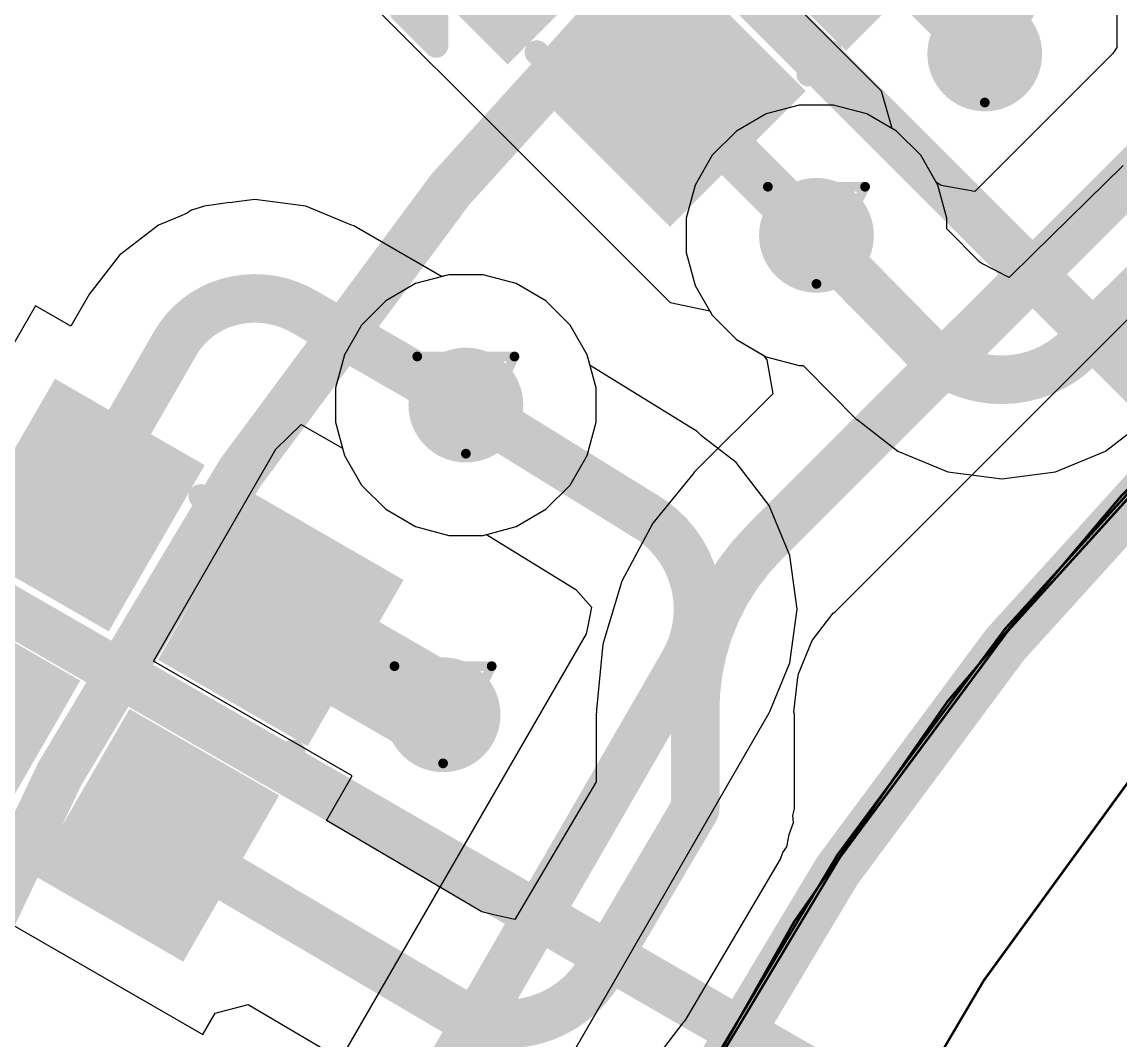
# Model space of a CAD drawing. Header units: inches. Extents: x -18 to 217, y -14 to 159.
# Drawn here: x 19.08 to 24.82, y 26.92 to 32.24 of the extents above; entities that cross this region are included whole.
import ezdxf

# ---------------------------------------------------------------- set-up
doc = ezdxf.new("R2010")
doc.units = ezdxf.units.IN
for name, color, linetype in [('Bottom Layer', 5, 'Continuous'), ('Dimension', 6, 'Continuous'), ('Drill Drawing', 1, 'Continuous'), ('Fabrication', 76, 'Continuous'), ('Mechanical 4', 56, 'Continuous'), ('Top Layer', 1, 'Continuous'), ('Top Overlay', 2, 'Continuous'), ('Top Paste', 8, 'Continuous'), ('Top Solder', 216, 'Continuous'), ('Via Holes', 16, 'Continuous')]:
    doc.layers.add(name, color=color, linetype=linetype)

# ---------------------------------------------------------------- blocks, each defined once
blk = doc.blocks.new('SK6812_EC20_1')
at = {"layer": 'Top Layer'}
for points in [[(-1.05, 0.95), (-0.25, 0.95), (-0.25, 0.25), (-1.05, 0.25)], [(0.25, 0.95), (1.05, 0.95), (1.05, 0.25), (0.25, 0.25)], [(-1.05, -0.25), (-0.25, -0.25), (-0.25, -0.95), (-1.05, -0.95)], [(0.25, -0.25), (1.05, -0.25), (1.05, -0.95), (0.25, -0.95)]]:
    blk.add_hatch(color=1, dxfattribs=at).paths.add_polyline_path(points)
at = {"layer": 'Top Paste'}
for points in [[(-1.05, 0.95), (-0.25, 0.95), (-0.25, 0.25), (-1.05, 0.25)], [(0.25, 0.95), (1.05, 0.95), (1.05, 0.25), (0.25, 0.25)], [(-1.05, -0.25), (-0.25, -0.25), (-0.25, -0.95), (-1.05, -0.95)], [(0.25, -0.25), (1.05, -0.25), (1.05, -0.95), (0.25, -0.95)]]:
    blk.add_hatch(color=8, dxfattribs=at).paths.add_polyline_path(points)
at = {"layer": 'Top Solder'}
for points in [[(-1.1516, 1.0516), (-0.1484, 1.0516), (-0.1484, 0.1484), (-1.1516, 0.1484)], [(0.1484, 1.0516), (1.1516, 1.0516), (1.1516, 0.1484), (0.1484, 0.1484)], [(-1.1516, -0.1484), (-0.1484, -0.1484), (-0.1484, -1.0516), (-1.1516, -1.0516)], [(0.1484, -0.1484), (1.1516, -0.1484), (1.1516, -1.0516), (0.1484, -1.0516)]]:
    blk.add_hatch(color=216, dxfattribs=at).paths.add_polyline_path(points)
at = {"layer": 'Top Overlay', "const_width": 0.127}
for points in [[(0.0762, 1), (-0.0856, 1)], [(-1, -0.0856), (-1, 0.0762)], [(1, -0.0856), (1, 0.0762)], [(1.2192, -0.6096), (1.3462, -0.4826)], [(1.3462, -0.7366), (1.3462, -0.4826)], [(1.3462, -0.7366), (1.2192, -0.6096)], [(0.0762, -1), (-0.0856, -1)]]:
    blk.add_lwpolyline(points, dxfattribs=at)
at = {"layer": 'Top Overlay', "const_width": 0.0635}
for points in [[(-0.1174, 1, 1), (-0.0539, 1, 1)], [(0.0445, 1, 1), (0.108, 1, 1)], [(-1.0317, 0.0762, 1), (-0.9682, 0.0762, 1)], [(0.9682, 0.0762, 1), (1.0317, 0.0762, 1)], [(-1.0317, -0.0856, 1), (-0.9682, -0.0856, 1)], [(0.9682, -0.0856, 1), (1.0317, -0.0856, 1)], [(1.3144, -0.4826, 1), (1.378, -0.4826, 1)], [(1.3144, -0.4826, 1), (1.378, -0.4826, 1)], [(1.1874, -0.6096, 1), (1.251, -0.6096, 1)], [(1.1874, -0.6096, 1), (1.251, -0.6096, 1)], [(1.3144, -0.7366, 1), (1.3779, -0.7366, 1)], [(1.3144, -0.7366, 1), (1.3779, -0.7366, 1)], [(-0.1174, -1, 1), (-0.0539, -1, 1)], [(0.0445, -1, 1), (0.108, -1, 1)]]:
    blk.add_lwpolyline(points, format="xyb", close=True, dxfattribs=at)
blk = doc.blocks.new('SK6812_EC20_7')
at = {"layer": 'Top Layer'}
for points in [[(-1.05, 0.95), (-0.25, 0.95), (-0.25, 0.25), (-1.05, 0.25)], [(0.25, 0.95), (1.05, 0.95), (1.05, 0.25), (0.25, 0.25)], [(-1.05, -0.25), (-0.25, -0.25), (-0.25, -0.95), (-1.05, -0.95)], [(0.25, -0.25), (1.05, -0.25), (1.05, -0.95), (0.25, -0.95)]]:
    blk.add_hatch(color=1, dxfattribs=at).paths.add_polyline_path(points)
at = {"layer": 'Top Paste'}
for points in [[(-1.05, 0.95), (-0.25, 0.95), (-0.25, 0.25), (-1.05, 0.25)], [(0.25, 0.95), (1.05, 0.95), (1.05, 0.25), (0.25, 0.25)], [(-1.05, -0.25), (-0.25, -0.25), (-0.25, -0.95), (-1.05, -0.95)], [(0.25, -0.25), (1.05, -0.25), (1.05, -0.95), (0.25, -0.95)]]:
    blk.add_hatch(color=8, dxfattribs=at).paths.add_polyline_path(points)
at = {"layer": 'Top Solder'}
for points in [[(-1.1516, 1.0516), (-0.1484, 1.0516), (-0.1484, 0.1484), (-1.1516, 0.1484)], [(0.1484, 1.0516), (1.1516, 1.0516), (1.1516, 0.1484), (0.1484, 0.1484)], [(-1.1516, -0.1484), (-0.1484, -0.1484), (-0.1484, -1.0516), (-1.1516, -1.0516)], [(0.1484, -0.1484), (1.1516, -0.1484), (1.1516, -1.0516), (0.1484, -1.0516)]]:
    blk.add_hatch(color=216, dxfattribs=at).paths.add_polyline_path(points)
at = {"layer": 'Top Overlay', "const_width": 0.127}
for points in [[(0.0762, 1), (-0.0856, 1)], [(-1, -0.0856), (-1, 0.0762)], [(1, -0.0856), (1, 0.0762)], [(1.3462, -0.4826), (1.2192, -0.6096)], [(1.3462, -0.7366), (1.3462, -0.4826)], [(1.3462, -0.7366), (1.2192, -0.6096)], [(0.0762, -1), (-0.0856, -1)]]:
    blk.add_lwpolyline(points, dxfattribs=at)
at = {"layer": 'Top Overlay', "const_width": 0.0635}
for points in [[(-0.1174, 1, 1), (-0.0539, 1, 1)], [(0.0445, 1, 1), (0.108, 1, 1)], [(-1.0317, 0.0762, 1), (-0.9682, 0.0762, 1)], [(0.9682, 0.0762, 1), (1.0317, 0.0762, 1)], [(-1.0317, -0.0856, 1), (-0.9682, -0.0856, 1)], [(0.9682, -0.0856, 1), (1.0317, -0.0856, 1)], [(1.3144, -0.4826, 1), (1.378, -0.4826, 1)], [(1.3144, -0.4826, 1), (1.378, -0.4826, 1)], [(1.1874, -0.6096, 1), (1.251, -0.6096, 1)], [(1.1874, -0.6096, 1), (1.251, -0.6096, 1)], [(1.3145, -0.7366, 1), (1.378, -0.7366, 1)], [(1.3145, -0.7366, 1), (1.378, -0.7366, 1)], [(-0.1174, -1, 1), (-0.0539, -1, 1)], [(0.0445, -1, 1), (0.108, -1, 1)]]:
    blk.add_lwpolyline(points, format="xyb", close=True, dxfattribs=at)

msp = doc.modelspace()

# ---------------------------------------------------------------- hatches: boundary and pattern name
at = {"layer": 'Bottom Layer'}
h = msp.add_hatch(color=5, dxfattribs=at)
edge = h.paths.add_edge_path()
edge.add_arc((24.1095, 32.0707), 0.3, 0, 360)
h = msp.add_hatch(color=5, dxfattribs=at)
edge = h.paths.add_edge_path()
edge.add_arc((23.23, 31.1227), 0.3, 0, 360)
h = msp.add_hatch(color=5, dxfattribs=at)
edge = h.paths.add_edge_path()
edge.add_arc((21.3979, 30.2356), 0.3, 0, 360)
h = msp.add_hatch(color=5, dxfattribs=at)
edge = h.paths.add_edge_path()
edge.add_arc((21.2789, 28.617), 0.3, 0, 360)
at = {"layer": 'Top Layer'}
h = msp.add_hatch(color=1, dxfattribs=at)
edge = h.paths.add_edge_path()
edge.add_arc((24.1095, 32.0707), 0.3, 0, 360)
h = msp.add_hatch(color=1, dxfattribs=at)
edge = h.paths.add_edge_path()
edge.add_arc((23.23, 31.1227), 0.3, 0, 360)
h = msp.add_hatch(color=1, dxfattribs=at)
edge = h.paths.add_edge_path()
edge.add_arc((21.3979, 30.2356), 0.3, 0, 360)
h = msp.add_hatch(color=1, dxfattribs=at)
edge = h.paths.add_edge_path()
edge.add_arc((21.2789, 28.617), 0.3, 0, 360)
at = {"layer": 'Via Holes'}
h = msp.add_hatch(color=7, dxfattribs=at)
edge = h.paths.add_edge_path()
edge.add_arc((24.1095, 32.0707), 0.15, 0, 360)
h = msp.add_hatch(color=7, dxfattribs=at)
edge = h.paths.add_edge_path()
edge.add_arc((23.23, 31.1227), 0.15, 0, 360)
h = msp.add_hatch(color=7, dxfattribs=at)
edge = h.paths.add_edge_path()
edge.add_arc((21.3979, 30.2356), 0.15, 0, 360)
h = msp.add_hatch(color=7, dxfattribs=at)
edge = h.paths.add_edge_path()
edge.add_arc((21.2789, 28.617), 0.15, 0, 360)

# ---------------------------------------------------------------- linework, layer by layer
at = {"layer": 'Bottom Layer'}
for p, q in [((23.1404, 31.8037), (22.9672, 31.7573)), ((23.3197, 31.8037), (23.1404, 31.8037)), ((23.4929, 31.7573), (23.3197, 31.8037)), ((22.9672, 31.7573), (22.8119, 31.6677)), ((23.6482, 31.6677), (23.4929, 31.7573)), ((22.8119, 31.6677), (22.6851, 31.5409)), ((23.775, 31.5409), (23.6482, 31.6677)), ((22.6851, 31.5409), (22.5955, 31.3856)), ((23.8646, 31.3856), (23.775, 31.5409)), ((24.8325, 31.4882), (24.36, 31.0244)), ((22.5955, 31.3856), (22.549, 31.2124)), ((23.911, 31.2124), (23.8646, 31.3856)), ((22.549, 31.2124), (22.549, 31.0331)), ((23.911, 31.1566), (23.911, 31.2124)), ((24.083, 30.9816), (23.911, 31.1566)), ((22.549, 31.0331), (22.5955, 30.8599)), ((24.36, 31.0244), (24.2362, 30.9028)), ((24.094, 30.9756), (24.083, 30.9816)), ((24.2362, 30.9028), (24.094, 30.9756)), ((21.3082, 30.9166), (21.135, 30.8702)), ((21.4875, 30.9166), (21.3082, 30.9166)), ((21.6607, 30.8702), (21.4875, 30.9166)), ((21.135, 30.8702), (20.9797, 30.7805)), ((21.816, 30.7805), (21.6607, 30.8702)), ((22.5955, 30.8599), (22.6851, 30.7046)), ((20.9797, 30.7805), (20.8529, 30.6538)), ((21.9428, 30.6538), (21.816, 30.7805)), ((22.6851, 30.7046), (22.8119, 30.5778)), ((20.8529, 30.6538), (20.7633, 30.4985)), ((22.0325, 30.4985), (21.9428, 30.6538)), ((22.8119, 30.5778), (22.9672, 30.4881)), ((20.7633, 30.4985), (20.7169, 30.3253)), ((22.0474, 30.4428), (22.0325, 30.4985)), ((22.9672, 30.4881), (23.1404, 30.4417)), ((22.6058, 30.0973), (22.0474, 30.4428)), ((23.1404, 30.4417), (23.1611, 30.4417)), ((23.1611, 30.4417), (23.3148, 30.2853)), ((20.7169, 30.3253), (20.7169, 30.146)), ((23.3148, 30.2853), (23.4318, 30.1663)), ((20.7169, 30.146), (20.7633, 29.9728)), ((23.4318, 30.1663), (23.4338, 30.1647)), ((23.4338, 30.1647), (23.4349, 30.163)), ((23.4349, 30.163), (23.4398, 30.1597)), ((23.4398, 30.1597), (23.4405, 30.1604)), ((23.4405, 30.1604), (23.4421, 30.1593)), ((23.4421, 30.1593), (23.6556, 29.9955)), ((24.7406, 29.9955), (24.9467, 30.1536)), ((22.6298, 30.0748), (22.6058, 30.0973)), ((22.8109, 29.9358), (22.6298, 30.0748)), ((20.7633, 29.9728), (20.8529, 29.8175)), ((23.6556, 29.9955), (23.9173, 29.8871)), ((24.4789, 29.8871), (24.7406, 29.9955)), ((22.9832, 29.7113), (22.8109, 29.9358)), ((23.9173, 29.8871), (24.1981, 29.8501)), ((24.1981, 29.8501), (24.4789, 29.8871)), ((20.8529, 29.8175), (20.9797, 29.6907)), ((20.9797, 29.6907), (21.135, 29.601)), ((23.0915, 29.4499), (22.9832, 29.7113)), ((21.135, 29.601), (21.3082, 29.5546)), ((21.3082, 29.5546), (21.4875, 29.5546)), ((21.4875, 29.5546), (21.506, 29.5596)), ((21.506, 29.5596), (21.9718, 29.2713)), ((23.1284, 29.1694), (23.0915, 29.4499)), ((21.9718, 29.2713), (22.0541, 29.18)), ((22.0541, 29.18), (22.0361, 29.0799)), ((23.0915, 28.8888), (23.1284, 29.1694)), ((22.0262, 29.0403), (20.3336, 26.1085)), ((22.0361, 29.0799), (22.0262, 29.0403)), ((22.9862, 28.6346), (23.0915, 28.8888)), ((22.9834, 28.6264), (22.9862, 28.6346)), ((21.2307, 25.5906), (22.9834, 28.6264))]:
    msp.add_line(p, q, dxfattribs=at)
at = {"layer": 'Bottom Layer', "const_width": 0.254}
for points in [[(24.599, 30.5332), (25.2962, 31.2176)], [(23.224, 31.1168), (23.8012, 30.5294)], [(21.3979, 30.2356), (22.3332, 29.6568)], [(20.7821, 25.8495), (22.5348, 28.8853)]]:
    msp.add_lwpolyline(points, dxfattribs=at)
at = {"layer": 'Bottom Layer', "const_width": 0.127}
for points in [[(23.1605, 31.1168, 1), (23.2875, 31.1168, 1)], [(23.7376, 30.5293, 1), (23.8646, 30.5293, 1)], [(23.7377, 30.5294, 1), (23.8647, 30.5294, 1)], [(24.5355, 30.5332, 1), (24.6625, 30.5332, 1)], [(24.5355, 30.5332, 1), (24.6625, 30.5332, 1)], [(21.3344, 30.2356, 1), (21.4614, 30.2356, 1)], [(22.2697, 29.6568, 1), (22.3967, 29.6568, 1)], [(22.2698, 29.6569, 1), (22.3968, 29.6569, 1)], [(22.4713, 28.8853, 1), (22.5983, 28.8853, 1)], [(22.4713, 28.8853, 1), (22.5983, 28.8853, 1)]]:
    msp.add_lwpolyline(points, format="xyb", close=True, dxfattribs=at)
at = {"layer": 'Bottom Layer', "const_width": 0.254}
for points in [[(24.599, 30.5332, -0.410559), (23.8011, 30.5293)], [(22.3333, 29.6569, -0.411354), (22.5348, 28.8853)]]:
    msp.add_lwpolyline(points, format="xyb", dxfattribs=at)
at = {"layer": 'Dimension', "const_width": 0.254}
for points in [[(58.31, 19.467, 1), (13.31, 19.467, 1)], [(54.5603, 19.4669, 1), (17.0603, 19.4669, 1)]]:
    msp.add_lwpolyline(points, format="xyb", close=True, dxfattribs=at)
for points in [[(17.9439, 37.3357), (55.3624, -0.0818)], [(15.0437, 31.4566), (58.3449, 6.4566)]]:
    msp.add_lwpolyline(points, dxfattribs=at)
at = {"layer": 'Drill Drawing', "const_width": 0.0508}
for points in [[(23.8555, 32.3247), (24.1095, 31.8167)], [(24.1095, 31.8167), (24.3635, 32.3247)], [(22.976, 31.3767), (23.484, 31.3767)], [(22.976, 31.3767), (23.23, 30.8687)], [(23.23, 30.8687), (23.484, 31.3767)], [(21.1439, 30.4896), (21.6519, 30.4896)], [(21.1439, 30.4896), (21.3979, 29.9816)], [(21.3979, 29.9816), (21.6519, 30.4896)], [(21.0249, 28.871), (21.5329, 28.871)], [(21.0249, 28.871), (21.2789, 28.363)], [(21.2789, 28.363), (21.5329, 28.871)]]:
    msp.add_lwpolyline(points, dxfattribs=at)
at = {"layer": 'Drill Drawing', "const_width": 0.0254}
for points in [[(24.0968, 31.8167, 1), (24.1222, 31.8167, 1)], [(24.0968, 31.8167, 1), (24.1222, 31.8167, 1)], [(22.9633, 31.3767, 1), (22.9887, 31.3767, 1)], [(22.9633, 31.3767, 1), (22.9887, 31.3767, 1)], [(23.4713, 31.3767, 1), (23.4967, 31.3767, 1)], [(23.4713, 31.3767, 1), (23.4967, 31.3767, 1)], [(23.2173, 30.8687, 1), (23.2427, 30.8687, 1)], [(23.2173, 30.8687, 1), (23.2427, 30.8687, 1)], [(21.1312, 30.4896, 1), (21.1566, 30.4896, 1)], [(21.1312, 30.4896, 1), (21.1566, 30.4896, 1)], [(21.6392, 30.4896, 1), (21.6646, 30.4896, 1)], [(21.6392, 30.4896, 1), (21.6646, 30.4896, 1)], [(21.3852, 29.9816, 1), (21.4106, 29.9816, 1)], [(21.3852, 29.9816, 1), (21.4106, 29.9816, 1)], [(21.0122, 28.871, 1), (21.0376, 28.871, 1)], [(21.0122, 28.871, 1), (21.0376, 28.871, 1)], [(21.5202, 28.871, 1), (21.5456, 28.871, 1)], [(21.5202, 28.871, 1), (21.5456, 28.871, 1)], [(21.2662, 28.363, 1), (21.2916, 28.363, 1)], [(21.2662, 28.363, 1), (21.2916, 28.363, 1)]]:
    msp.add_lwpolyline(points, format="xyb", close=True, dxfattribs=at)
at = {"layer": 'Fabrication', "const_width": 0.0127}
for points in [[(21.8463, 25.0261, -0.366777), (38.9247, 34.2228)], [(21.8463, 25.0261, -0.366777), (38.9247, 34.2228)], [(21.8463, 25.0261, -0.366777), (38.9247, 34.2228)], [(21.8463, 25.0261, -0.366777), (38.9247, 34.2228)], [(22.3945, 23.55, -0.436929), (40.8304, 32.6188)], [(22.3945, 23.55, -0.436929), (40.8304, 32.6188)], [(53.1935, 31.3327, -1.1671), (15.6751, 13.587)], [(53.1935, 31.3327, -1.1671), (15.6751, 13.587)], [(53.1935, 31.3327, -1.1671), (15.6751, 13.587)], [(53.1935, 31.3327, -1.1671), (15.6751, 13.587)], [(54.5111, 31.1383, -1.205705), (14.1774, 15.55)], [(54.5111, 31.1383, -1.205705), (14.1774, 15.55)], [(46.0676, 30.4948, -1.250986), (21.846, 14.0738)], [(46.0676, 30.4948, -1.250986), (21.846, 14.0738)], [(46.0676, 30.4948, -1.250986), (21.846, 14.0738)], [(46.0676, 30.4948, -1.250986), (21.846, 14.0738)], [(44.8304, 30.2569, -1.342703), (22.3943, 15.55)]]:
    msp.add_lwpolyline(points, format="xyb", dxfattribs=at)
at = {"layer": 'Mechanical 4', "const_width": 0.0127}
for points in [[(50.811, 19.55, 1), (20.811, 19.55, 1)], [(50.811, 19.55, 1), (20.811, 19.55, 1)], [(50.811, 19.55, 1), (20.811, 19.55, 1)], [(50.811, 19.55, 1), (20.811, 19.55, 1)], [(50.8248, 19.5385, 1), (20.8248, 19.5385, 1)], [(50.8248, 19.5385, 1), (20.8248, 19.5385, 1)], [(50.8248, 19.5385, 1), (20.8248, 19.5385, 1)], [(50.8248, 19.5385, 1), (20.8248, 19.5385, 1)]]:
    msp.add_lwpolyline(points, format="xyb", close=True, dxfattribs=at)
at = {"layer": 'Top Layer'}
for p, q in [((23.5698, 31.8765), (22.7213, 32.725)), ((20.583, 32.6543), (21.6168, 31.6205)), ((24.8003, 32.3024), (24.7992, 32.1046)), ((24.7992, 32.1046), (24.7795, 32.0726)), ((24.7795, 32.0726), (24.058, 31.351)), ((23.6255, 31.6808), (23.5698, 31.8765)), ((23.5698, 31.8765), (23.5698, 31.8765)), ((23.6482, 31.6677), (23.6255, 31.6808)), ((21.6168, 31.6205), (22.4653, 30.772)), ((23.775, 31.5409), (23.6482, 31.6677)), ((23.856, 31.4005), (23.775, 31.5409)), ((23.3257, 29.1538), (25.6086, 31.4367)), ((23.8812, 31.3826), (23.856, 31.4005)), ((24.058, 31.351), (23.8812, 31.3826)), ((20.0278, 31.2741), (19.9645, 31.254)), ((20.0294, 31.2748), (20.0278, 31.2741)), ((20.0689, 31.28), (20.0294, 31.2748)), ((20.1624, 31.2934), (20.0689, 31.28)), ((20.1655, 31.2927), (20.1624, 31.2934)), ((20.1993, 31.2972), (20.1655, 31.2927)), ((20.2955, 31.3098), (20.1993, 31.2972)), ((20.5615, 31.2748), (20.2955, 31.3098)), ((20.8008, 31.1757), (20.5615, 31.2748)), ((19.9383, 31.2367), (19.868, 31.2075)), ((19.9641, 31.2539), (19.9383, 31.2367)), ((19.9645, 31.254), (19.9641, 31.2539)), ((19.7921, 31.1761), (19.5883, 31.0197)), ((19.868, 31.2075), (19.7921, 31.1761)), ((20.8123, 31.1718), (20.8008, 31.1757)), ((21.2713, 30.9067), (20.8123, 31.1718)), ((19.5883, 31.0197), (19.4456, 30.8337)), ((21.3082, 30.9166), (21.2713, 30.9067)), ((21.4875, 30.9166), (21.3082, 30.9166)), ((21.6607, 30.8702), (21.4875, 30.9166)), ((19.4304, 30.8165), (19.3333, 30.6483)), ((19.4456, 30.8337), (19.4304, 30.8165)), ((21.816, 30.7805), (21.6607, 30.8702)), ((21.9428, 30.6538), (21.816, 30.7805)), ((22.4653, 30.772), (22.4653, 30.772)), ((22.4653, 30.772), (22.672, 30.7273)), ((19.1488, 30.7548), (18.5209, 29.6673)), ((19.3333, 30.6483), (19.1488, 30.7548)), ((22.672, 30.7273), (22.6851, 30.7046)), ((22.6851, 30.7046), (22.8119, 30.5778)), ((22.0325, 30.4985), (21.9428, 30.6538)), ((22.8119, 30.5778), (22.9523, 30.4968)), ((22.0789, 30.3253), (22.0325, 30.4985)), ((22.9523, 30.4968), (22.9701, 30.4716)), ((22.9701, 30.4716), (23.0018, 30.2948)), ((22.0789, 30.146), (22.0789, 30.3253)), ((23.0018, 30.2948), (22.5932, 29.8863)), ((20.4045, 30.0057), (20.537, 30.1345)), ((20.537, 30.1345), (20.7534, 30.0096)), ((22.0325, 29.9728), (22.0789, 30.146)), ((19.765, 28.8979), (20.4045, 30.0057)), ((20.7534, 30.0096), (20.7633, 29.9728)), ((20.7633, 29.9728), (20.8529, 29.8175)), ((21.9428, 29.8175), (22.0325, 29.9728)), ((22.5848, 29.8737), (22.3758, 29.619)), ((22.5932, 29.8863), (22.5848, 29.8737)), ((20.8529, 29.8175), (20.9797, 29.6907)), ((21.816, 29.6907), (21.9428, 29.8175)), ((20.9797, 29.6907), (21.135, 29.601)), ((21.6607, 29.601), (21.816, 29.6907)), ((22.3758, 29.619), (22.2135, 29.3153)), ((21.135, 29.601), (21.3082, 29.5546)), ((21.3082, 29.5546), (21.4875, 29.5546)), ((21.4875, 29.5546), (21.6607, 29.601)), ((22.2135, 29.3153), (22.1135, 28.9858)), ((23.3168, 29.1478), (23.3257, 29.1538)), ((23.2079, 29.0059), (23.3168, 29.1478)), ((22.1135, 28.9858), (22.0798, 28.6431)), ((23.1355, 28.8309), (23.2079, 29.0059)), ((20.8042, 28.2979), (19.765, 28.8979)), ((23.1312, 28.7986), (23.1355, 28.8309)), ((23.1125, 28.63), (23.1312, 28.7986)), ((22.0798, 28.6431), (22.0808, 28.6325)), ((22.0808, 28.6325), (22.0785, 28.6207)), ((22.0785, 28.6207), (22.0785, 28.2672)), ((23.1144, 28.6207), (23.1125, 28.63)), ((23.1144, 28.4538), (23.1144, 28.6207)), ((23.1144, 28.1258), (23.1144, 28.4538)), ((20.6695, 28.0646), (20.8042, 28.2979)), ((22.0785, 28.2672), (21.654, 27.5475)), ((23.1073, 28.0899), (23.1144, 28.1258)), ((21.4806, 27.5869), (20.6695, 28.0646)), ((23.1093, 28.0534), (23.1073, 28.0899)), ((23.0877, 27.9917), (23.1093, 28.0534)), ((23.075, 27.9276), (23.0877, 27.9917)), ((23.0426, 27.8627), (23.0547, 27.8972)), ((23.0547, 27.8972), (23.075, 27.9276)), ((22.5463, 27.0212), (23.0426, 27.8627)), ((18.911, 27.5873), (20.0232, 26.9452)), ((21.5439, 27.5713), (21.4806, 27.5869)), ((21.654, 27.5475), (21.5439, 27.5713)), ((20.0884, 27.0581), (20.2603, 27.1034)), ((20.2603, 27.1034), (21.0677, 26.6279)), ((20.0232, 26.9452), (20.0884, 27.0581)), ((22.3761, 26.8016), (22.5341, 27.0076)), ((22.5341, 27.0076), (22.5463, 27.0212))]:
    msp.add_line(p, q, dxfattribs=at)
for points, const_width in [([(23.9597, 38.6755, -0.53877), (58.0622, 22.8854)], 2.032), ([(14.2446, 13.1348, -0.267603), (19.4524, 34.998)], 2.032), ([(19.879, 30.5575, -0.198466), (20.1624, 30.7754)], 0.254), ([(20.1624, 30.7754, -0.200714), (20.5533, 30.7232)], 0.254), ([(22.5964, 28.6207, -0.203622), (22.9595, 29.52)], 0.254), ([(22.1002, 27.2843, -0.410559), (21.3305, 27.074)], 0.254)]:
    msp.add_lwpolyline(points, format="xyb", dxfattribs=dict(at, const_width=const_width))
for points, const_width in [([(23.4199, 32.7604), (24.1095, 32.0708)], 0.254), ([(22.5404, 31.8123), (23.23, 31.1228)], 0.254), ([(22.9595, 29.52), (25.2424, 31.803)], 0.254), ([(20.5533, 30.7232), (21.3979, 30.2356)], 0.254), ([(19.3914, 29.7129), (19.879, 30.5575)], 0.254), ([(20.4343, 29.1046), (21.2788, 28.617)], 0.508), ([(22.5964, 28.1258), (22.5964, 28.6207)], 0.254), ([(22.1002, 27.2843), (22.5964, 28.1258)], 0.254), ([(19.7806, 27.9871), (21.3305, 27.0741)], 0.254)]:
    msp.add_lwpolyline(points, dxfattribs=dict(at, const_width=const_width))
for points, const_width in [([(24.046, 32.0708, 1), (24.173, 32.0708, 1)], 0.127), ([(22.4769, 31.8123, 1), (22.6039, 31.8123, 1)], 0.127), ([(23.1665, 31.1228, 1), (23.2935, 31.1228, 1)], 0.127), ([(20.0989, 30.7754, 1), (20.2259, 30.7754, 1)], 0.127), ([(20.0989, 30.7754, 1), (20.2259, 30.7754, 1)], 0.127), ([(20.4898, 30.7232, 1), (20.6168, 30.7232, 1)], 0.127), ([(20.4898, 30.7232, 1), (20.6168, 30.7232, 1)], 0.127), ([(19.8155, 30.5575, 1), (19.9425, 30.5575, 1)], 0.127), ([(19.8155, 30.5575, 1), (19.9425, 30.5575, 1)], 0.127), ([(21.3344, 30.2356, 1), (21.4614, 30.2356, 1)], 0.127), ([(19.3279, 29.7129, 1), (19.4549, 29.7129, 1)], 0.127), ([(22.896, 29.52, 1), (23.023, 29.52, 1)], 0.127), ([(22.896, 29.52, 1), (23.023, 29.52, 1)], 0.127), ([(20.3073, 29.1046, 1), (20.5613, 29.1046, 1)], 0.254), ([(21.1518, 28.617, 1), (21.4058, 28.617, 1)], 0.254), ([(22.5329, 28.6207, 1), (22.6599, 28.6207, 1)], 0.127), ([(22.5329, 28.6207, 1), (22.6599, 28.6207, 1)], 0.127), ([(22.5329, 28.1258, 1), (22.6599, 28.1258, 1)], 0.127), ([(22.5329, 28.1258, 1), (22.6599, 28.1258, 1)], 0.127), ([(19.7171, 27.9871, 1), (19.8441, 27.9871, 1)], 0.127), ([(22.0367, 27.2843, 1), (22.1637, 27.2843, 1)], 0.127), ([(22.0367, 27.2843, 1), (22.1637, 27.2843, 1)], 0.127), ([(21.267, 27.0741, 1), (21.394, 27.0741, 1)], 0.127), ([(21.267, 27.074, 1), (21.394, 27.074, 1)], 0.127)]:
    msp.add_lwpolyline(points, format="xyb", close=True, dxfattribs=dict(at, const_width=const_width))
at = {"layer": 'Top Overlay', "const_width": 0.254}
msp.add_lwpolyline([(50.8104, 19.4669, 1), (20.8103, 19.4669, 1)], format="xyb", close=True, dxfattribs=at)

# ---------------------------------------------------------------- block references
for name, p, rotation in [('SK6812_EC20_7', (22.536, 32.725), 225), ('SK6812_EC20_1', (19.586, 28.85), 240)]:
    msp.add_blockref(name, p, dxfattribs=dict(rotation=rotation))

doc.saveas('drawing.dxf')
